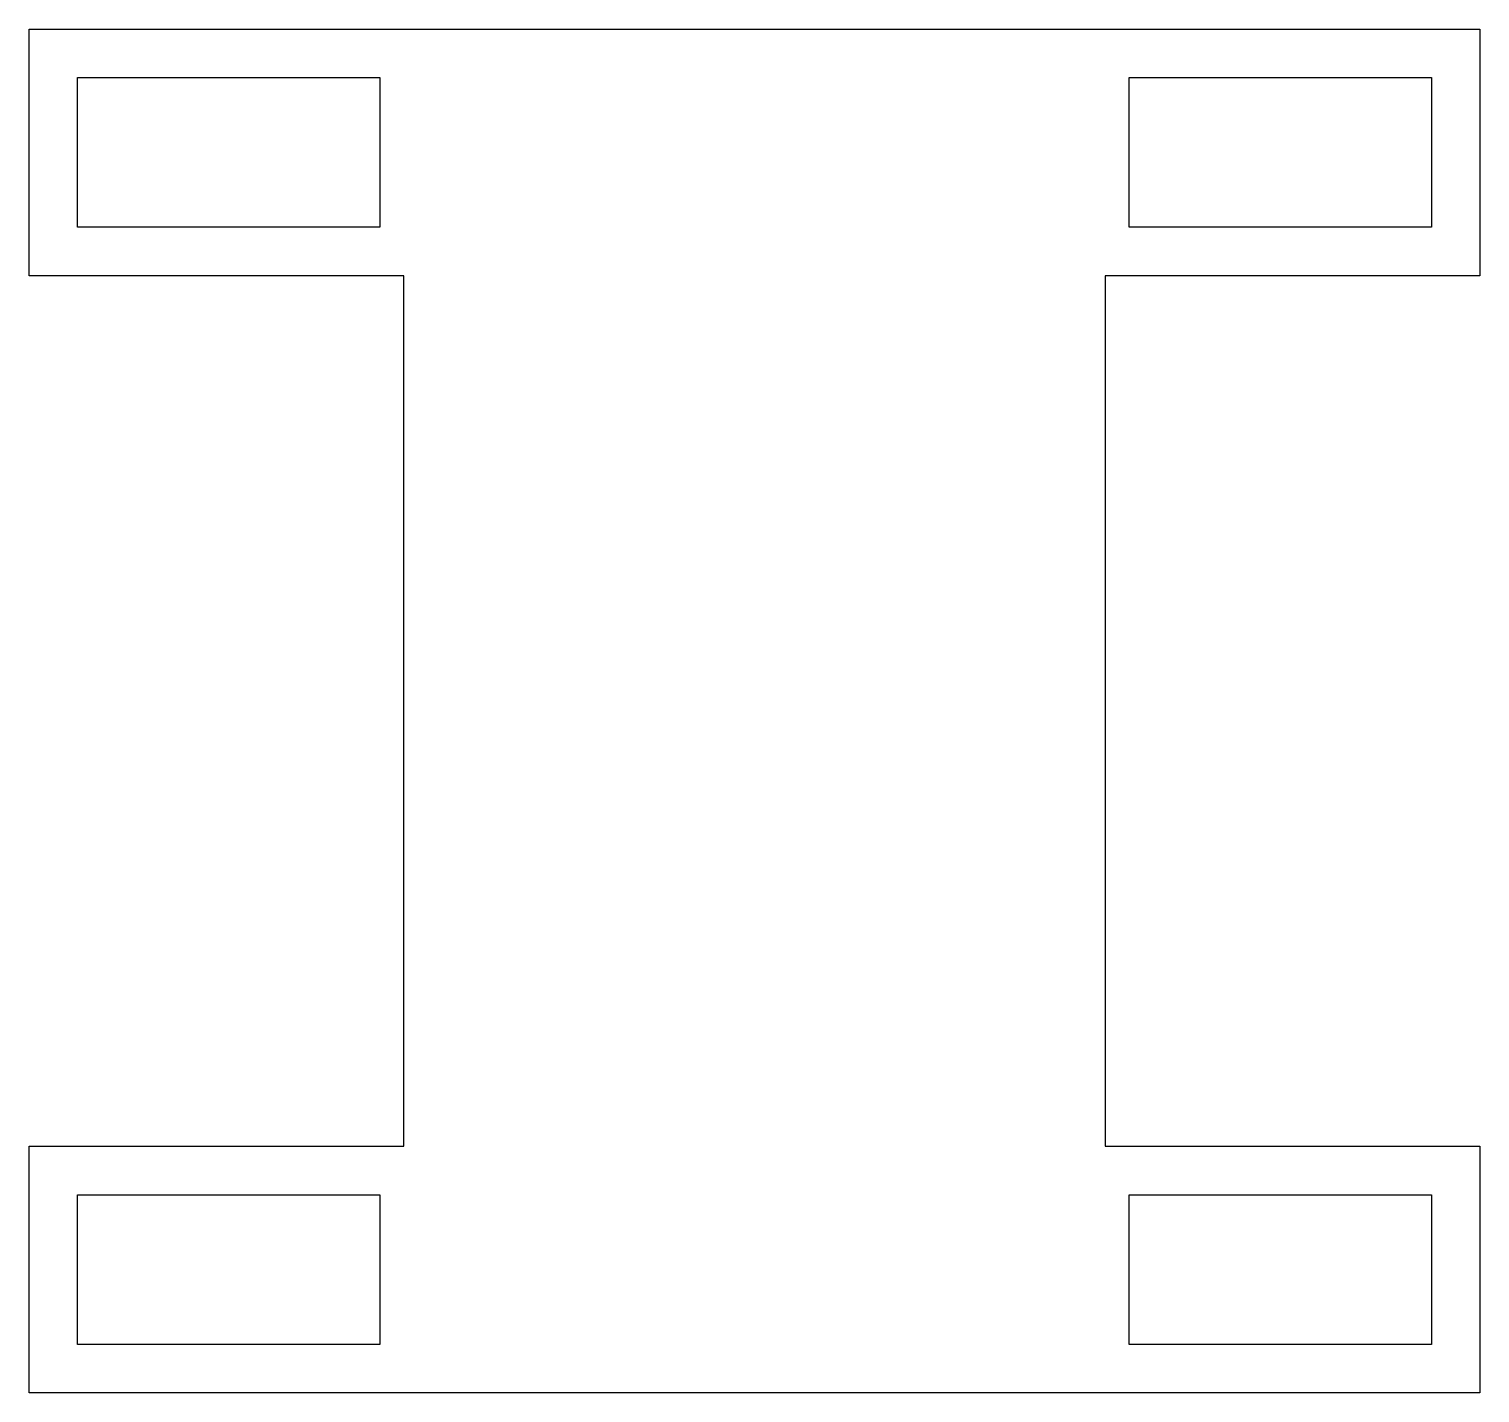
# Model space of a CAD drawing. Header units: millimetres. Extents: x -60 to 60, y -56 to 56.
import ezdxf

# ---------------------------------------------------------------- set-up
doc = ezdxf.new("R2010")
doc.units = ezdxf.units.MM

msp = doc.modelspace()

# ---------------------------------------------------------------- linework, layer by layer
at = {"color": 7, "linetype": 'Continuous', "lineweight": 25}
for p, q in [((-60, 56.4), (60, 56.4)), ((-60, 36), (-60, 56.4)), ((60, 56.4), (60, 36)), ((-56, 40), (-56, 52.4)), ((-56, 52.4), (-31, 52.4)), ((-31, 52.4), (-31, 40)), ((31, 52.4), (56, 52.4)), ((31, 40), (31, 52.4)), ((56, 52.4), (56, 40)), ((-31, 40), (-56, 40)), ((56, 40), (31, 40)), ((-29, 36), (-60, 36)), ((-29, -36), (-29, 36)), ((60, 36), (29, 36)), ((29, 36), (29, -36)), ((-60, -56.4), (-60, -36)), ((-60, -36), (-29, -36)), ((29, -36), (60, -36)), ((60, -36), (60, -56.4)), ((-56, -52.4), (-56, -40)), ((-56, -40), (-31, -40)), ((-31, -40), (-31, -52.4)), ((31, -40), (56, -40)), ((31, -52.4), (31, -40)), ((56, -40), (56, -52.4)), ((-31, -52.4), (-56, -52.4)), ((56, -52.4), (31, -52.4)), ((60, -56.4), (-60, -56.4))]:
    msp.add_line(p, q, dxfattribs=at)

doc.saveas('drawing.dxf')
